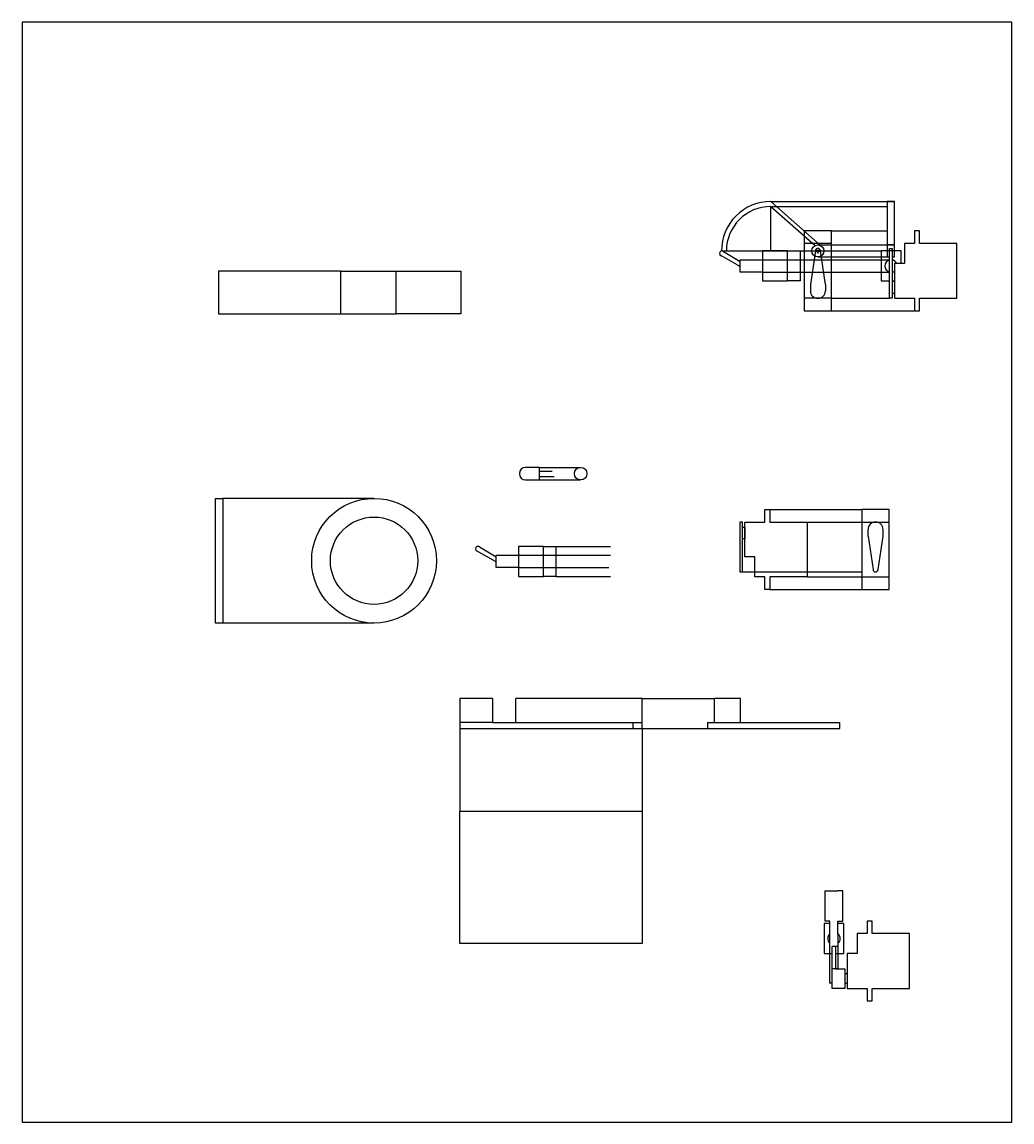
# Model space of a CAD drawing. Header units: millimetres. Extents: x 87 to 257, y -5 to 54.
# Drawn here: x 86.72 to 126.42, y 9.41 to 53.51 of the extents above; entities that cross this region are included whole.
import ezdxf

# ---------------------------------------------------------------- set-up
doc = ezdxf.new("R2010")
doc.units = ezdxf.units.MM
doc.layers.get('0').transparency = 0.1
for name, color, linetype in [('components', 10, 'Continuous'), ('Layer1', 151, 'Continuous'), ('scatola', 255, 'Continuous')]:
    doc.layers.add(name, color=color, linetype=linetype)

msp = doc.modelspace()

# ---------------------------------------------------------------- linework, layer by layer
for p, q in [((116.75034, 46.49288), (116.75034, 46.49288)), ((118.72037, 44.56037), (116.75034, 46.3172)), ((116.75034, 46.1172), (118.52037, 44.54862)), ((118.6333, 44.33442), (118.6333, 44.23353)), ((107.46877, 35.65604), (109.12087, 35.65604)), ((107.46877, 35.15604), (109.12087, 35.15604)), ((120.39634, 33.96376), (120.39634, 33.96376))]:
    msp.add_line(p, q)
for radius in [0.24214, 0.05]:
    msp.add_circle((118.6333, 44.33442), radius)
for radius, start, end in [(1.98296, 90, 180.078696), (1.78296, 90, 180), (1.98296, 0.005233, 0.005789)]:
    msp.add_arc((116.75034, 44.33424), radius, start, end)
at = {"layer": 'components'}
for p, q in [((119.1833, 44.63442), (118.0833, 44.63442)), ((115.39982, 43.78308), (114.73709, 44.15101)), ((114.85552, 44.31182), (115.51928, 43.91675)), ((117.41928, 44.33308), (116.41928, 44.33308)), ((116.41928, 44.33308), (116.41928, 43.13308)), ((117.41928, 43.13308), (117.41928, 44.33308)), ((117.41928, 44.33308), (117.91928, 44.33308)), ((117.91928, 44.33308), (117.91928, 43.13308)), ((118.5333, 44.33442), (118.3333, 42.99464)), ((118.9333, 42.99464), (118.7333, 44.33442)), ((121.16877, 44.33308), (121.16877, 43.13308)), ((121.96877, 44.33308), (121.16877, 44.33308)), ((121.96877, 43.83442), (121.96877, 44.33308)), ((115.39982, 43.78308), (115.51928, 43.71675)), ((115.51928, 43.48308), (115.51928, 43.98308)), ((115.51928, 43.98308), (116.41928, 43.98308)), ((115.51928, 43.76675), (115.51928, 43.96675)), ((116.41928, 44.03308), (116.41928, 43.53308)), ((99.50784, 43.51759), (94.60784, 43.51759)), ((94.60784, 43.51759), (94.60784, 41.81759)), ((99.50784, 41.81759), (99.50784, 43.51759)), ((101.72047, 41.81759), (101.72047, 43.51759)), ((101.72047, 43.51759), (104.32047, 43.51759)), ((104.32047, 43.51759), (104.32047, 41.81759)), ((115.51928, 43.53308), (115.51928, 43.53308)), ((116.41928, 43.48308), (115.51928, 43.48308)), ((116.41928, 43.13308), (117.41928, 43.13308)), ((117.91928, 43.13308), (117.41928, 43.13308)), ((118.3333, 42.99464), (118.3333, 42.73442)), ((118.9333, 42.99464), (118.9333, 42.73442)), ((121.16877, 43.13308), (121.51125, 43.13308)), ((121.61125, 43.13308), (121.71125, 43.13308)), ((121.71125, 43.1066), (121.61125, 43.1066)), ((119.1833, 42.43442), (118.0833, 42.43442)), ((121.61125, 42.64688), (121.71125, 42.64688)), ((94.60784, 41.81759), (99.50784, 41.81759)), ((104.32047, 41.81759), (101.72047, 41.81759)), ((106.66877, 35.42955), (106.66877, 35.38252)), ((107.46877, 35.65604), (106.91767, 35.65604)), ((107.46877, 35.15604), (107.46877, 35.65604)), ((107.46877, 35.49943), (107.97905, 35.49943)), ((107.46877, 35.28879), (108.05481, 35.28879)), ((106.91767, 35.15604), (107.46877, 35.15604)), ((94.47547, 29.41344), (94.47547, 34.41344)), ((94.47547, 34.41344), (94.77547, 34.41344)), ((94.77547, 34.41344), (94.77547, 29.41344)), ((115.60828, 33.25131), (115.70828, 33.25131)), ((115.60828, 32.79159), (115.60828, 33.25131)), ((115.70828, 33.25131), (115.70828, 32.79159)), ((120.39634, 33.46376), (121.49634, 33.46376)), ((120.64634, 32.90355), (120.64634, 33.16376)), ((121.24634, 32.90355), (121.24634, 33.16376)), ((115.70828, 32.79159), (115.60828, 32.79159)), ((120.64634, 32.90355), (120.84634, 31.56376)), ((121.04634, 31.56376), (121.24634, 32.90355)), ((105.61208, 31.93432), (104.94936, 32.30226)), ((105.06779, 32.46306), (105.73155, 32.068)), ((107.63155, 32.48432), (106.63155, 32.48432)), ((106.63155, 32.48432), (106.63155, 31.28432)), ((107.63155, 31.28432), (107.63155, 32.48432)), ((107.63155, 32.48432), (108.13155, 32.48432)), ((108.13155, 32.48432), (108.13155, 31.28432)), ((105.61208, 31.93432), (105.73155, 31.868)), ((105.73155, 31.63432), (105.73155, 32.13432)), ((105.73155, 32.13432), (106.63155, 32.13432)), ((105.73155, 31.918), (105.73155, 32.118)), ((106.63155, 32.18432), (106.63155, 31.68432)), ((105.73155, 31.68432), (105.73155, 31.68432)), ((106.63155, 31.63432), (105.73155, 31.63432)), ((106.63155, 31.28432), (107.63155, 31.28432)), ((108.13155, 31.28432), (107.63155, 31.28432)), ((120.39634, 31.26376), (121.49634, 31.26376)), ((94.77547, 29.41344), (94.47547, 29.41344)), ((104.28412, 26.38411), (104.28412, 25.18411)), ((105.58898, 26.38411), (104.28412, 26.38411)), ((105.58898, 26.38411), (105.58898, 25.42785)), ((111.58412, 26.38411), (106.51698, 26.38411)), ((106.51698, 25.42785), (106.51698, 26.38411)), ((111.58412, 25.18411), (111.58412, 26.38411)), ((115.52597, 26.38411), (114.49086, 26.38411)), ((114.49086, 25.42785), (114.49086, 26.38411)), ((115.52597, 25.42785), (115.52597, 26.38411)), ((105.58898, 25.42785), (104.28412, 25.42785)), ((104.28412, 25.18411), (111.58412, 25.18411)), ((105.58898, 25.42785), (111.58412, 25.42785)), ((111.20856, 25.42785), (111.20856, 25.18411)), ((114.21147, 25.42785), (114.21147, 25.18411)), ((114.21147, 25.42785), (119.51147, 25.42785)), ((114.21147, 25.18411), (119.51147, 25.18411)), ((119.51147, 25.18411), (119.51147, 25.42785)), ((104.28412, 21.86942), (111.58412, 21.86942)), ((104.28412, 16.56942), (104.28412, 21.86942)), ((111.58412, 21.86942), (111.58412, 16.56942)), ((118.88006, 17.35931), (118.88006, 16.15931)), ((119.12859, 17.35931), (118.88006, 17.35931)), ((119.68006, 17.35931), (119.42859, 17.35931)), ((119.68006, 16.15931), (119.68006, 17.35931)), ((111.58412, 16.56942), (104.28412, 16.56942)), ((119.21117, 16.69243), (119.21117, 16.69243)), ((119.21117, 14.75931), (119.21117, 16.44917)), ((119.34061, 16.44917), (119.34061, 15.55102)), ((118.88006, 16.15931), (119.21117, 16.15931)), ((119.34061, 16.15931), (119.68006, 16.15931)), ((119.34061, 15.55102), (119.71117, 15.55102)), ((119.81117, 15.35098), (119.71117, 15.35098)), ((119.61117, 14.75931), (119.21117, 14.75931)), ((119.71117, 14.97177), (119.81117, 14.97177))]:
    msp.add_line(p, q, dxfattribs=at)
for points in [[(126.41718, 9.40534), (126.41718, 53.51498), (86.72344, 53.51498), (86.72344, 9.40534), (126.41718, 9.40534)], [(119.1833, 41.93442), (119.1833, 45.13442), (118.0833, 45.13442), (118.0833, 41.93442), (119.1833, 41.93442)], [(124.21125, 44.63442), (122.71125, 44.63442), (122.71125, 45.13442), (122.51125, 45.13442), (122.51125, 44.63442), (122.11125, 44.63442), (122.11125, 43.83442), (121.71125, 43.83442), (121.71125, 42.43442), (122.51125, 42.43442), (122.51125, 41.93442), (122.71125, 41.93442), (122.71125, 42.43442), (124.21125, 42.43442), (124.21125, 44.63442)], [(121.51125, 42.43442), (121.51125, 44.43442), (121.61125, 44.43442), (121.61125, 42.43442), (121.51125, 42.43442)], [(118.20828, 31.26376), (116.70828, 31.26376), (116.70828, 30.76376), (116.50828, 30.76376), (116.50828, 31.26376), (116.10828, 31.26376), (116.10828, 32.06376), (115.70828, 32.06376), (115.70828, 33.46376), (116.50828, 33.46376), (116.50828, 33.96376), (116.70828, 33.96376), (116.70828, 33.46376), (118.20828, 33.46376), (118.20828, 31.26376)], [(120.39634, 33.96376), (120.39634, 30.76376), (121.49634, 30.76376), (121.49634, 33.96376), (120.39634, 33.96376)], [(115.50828, 33.46376), (115.50828, 31.46376), (115.60828, 31.46376), (115.60828, 33.46376), (115.50828, 33.46376)], [(122.31117, 16.95931), (120.81117, 16.95931), (120.81117, 17.45931), (120.61117, 17.45931), (120.61117, 16.95931), (120.21117, 16.95931), (120.21117, 16.15931), (119.81117, 16.15931), (119.81117, 14.75931), (120.61117, 14.75931), (120.61117, 14.25931), (120.81117, 14.25931), (120.81117, 14.75931), (122.31117, 14.75931), (122.31117, 16.95931)], [(119.71117, 15.55102), (119.71117, 14.75931), (119.61117, 14.75931)]]:
    msp.add_lwpolyline(points, dxfattribs=at)
for centre, radius in [((109.12087, 35.40604), 0.25), ((100.83758, 31.91344), 2.5), ((100.83758, 31.91344), 1.75)]:
    msp.add_circle(centre, radius, dxfattribs=at)
for centre, radius, start, end in [((114.79199, 44.23459), 0.1, 50.557425, 245.221565), ((118.6333, 44.33442), 0.1, 0, 180), ((121.56877, 43.73308), 0.25, 103.303029, 256.696971), ((121.56877, 43.73308), 0.25, 23.915311, 80.218064), ((121.56877, 43.73308), 0.25, 279.781936, 304.74317), ((118.6333, 42.73442), 0.3, 180, 0), ((106.91767, 35.40604), 0.25, 90, 270), ((120.94634, 33.16376), 0.3, 0, 180), ((105.00426, 32.38584), 0.1, 50.557425, 245.221565), ((120.94634, 31.56376), 0.1, 180, 0), ((119.28006, 16.75931), 0.25, 132.497869, 227.502131), ((119.28006, 16.75931), 0.25, 306.448671, 53.551329)]:
    msp.add_arc(centre, radius, start, end, dxfattribs=at)
at = {"layer": 'Layer1'}
for p, q in [((116.75034, 46.3172), (121.71125, 46.3172)), ((116.75034, 45.04382), (116.75034, 46.1172)), ((116.75034, 46.1172), (121.41125, 46.1172)), ((116.75034, 44.33424), (116.75034, 45.04382)), ((119.1833, 45.13442), (121.41125, 45.13442)), ((118.63733, 44.57653), (121.41125, 44.57653)), ((114.80034, 44.33424), (116.75034, 44.33424)), ((116.75034, 44.33424), (121.16877, 44.33308)), ((116.41928, 43.98308), (121.51125, 43.98308)), ((118.6333, 44.09228), (121.41125, 44.09228)), ((121.79341, 44.09228), (121.79341, 44.09228)), ((99.50784, 43.51759), (101.72047, 43.51759)), ((116.41928, 43.48308), (121.51125, 43.48308)), ((119.1833, 42.43442), (121.51125, 42.43442)), ((119.1833, 41.93442), (122.51125, 41.93442)), ((99.50784, 41.81759), (101.72047, 41.81759)), ((100.83758, 34.41344), (94.77547, 34.41344)), ((116.70828, 33.96376), (120.39634, 33.96376)), ((118.20828, 33.46376), (120.39634, 33.46376)), ((108.13155, 32.48432), (110.31486, 32.48432)), ((106.63155, 32.13432), (110.31486, 32.13432)), ((106.63155, 31.63432), (110.25869, 31.63432)), ((115.60828, 31.46376), (120.39634, 31.46376)), ((108.13155, 31.28432), (110.31486, 31.28432)), ((118.20828, 31.26376), (120.39634, 31.26376)), ((116.70828, 30.76376), (120.39634, 30.76376)), ((100.83758, 29.41344), (94.77547, 29.41344)), ((111.58412, 26.38411), (114.21147, 26.38411)), ((104.28412, 25.18411), (104.28412, 21.86942)), ((111.58412, 25.18411), (114.21147, 25.18411)), ((111.58412, 25.18411), (111.58412, 21.50675))]:
    msp.add_line(p, q, dxfattribs=at)
at = {"layer": 'scatola'}
for p, q in [((121.71125, 46.3172), (121.41125, 46.3172)), ((121.41125, 46.3172), (121.41125, 44.57653)), ((121.71125, 44.57653), (121.71125, 46.3172)), ((121.71125, 44.57653), (121.41125, 44.57653)), ((121.41125, 44.57653), (121.41125, 44.09228)), ((121.41125, 44.57653), (121.71125, 44.57653)), ((121.71125, 44.09228), (121.71125, 44.57653)), ((121.41125, 44.09228), (121.51125, 44.09228)), ((121.61125, 44.09228), (121.71125, 44.09228)), ((109.12087, 35.15604), (109.12087, 35.15604)), ((114.21147, 26.38411), (114.49086, 26.38411)), ((118.92859, 17.45931), (118.92859, 18.67409)), ((118.92859, 18.67409), (119.12859, 18.67409)), ((119.12859, 18.67409), (119.42859, 18.67409)), ((119.62859, 18.67409), (119.42859, 18.67409)), ((119.62859, 17.45931), (119.62859, 18.67409)), ((119.11117, 17.45931), (118.92859, 17.45931)), ((119.11117, 14.97177), (119.11117, 17.45931)), ((119.42859, 16.93342), (119.42859, 17.45931)), ((119.42859, 17.45931), (119.62859, 17.45931)), ((119.42859, 16.93342), (119.42859, 16.44917)), ((119.42859, 16.44917), (119.21117, 16.44917)), ((119.42859, 16.44917), (119.42859, 15.55102)), ((119.42859, 15.55102), (119.21117, 15.55102)), ((119.21117, 14.97177), (119.11117, 14.97177))]:
    msp.add_line(p, q, dxfattribs=at)

doc.saveas('drawing.dxf')
